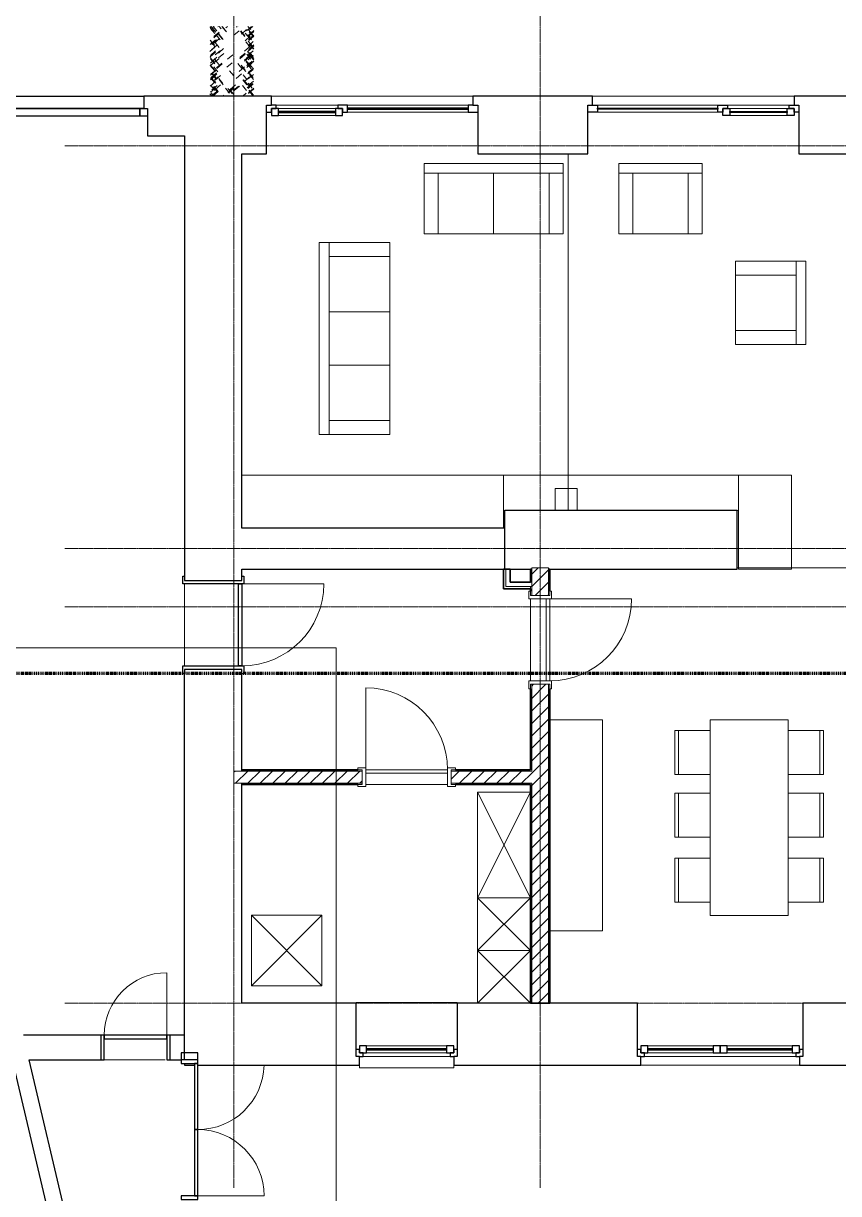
# Model space of a CAD drawing. Header units: millimetres. Extents: x -6389 to 34496, y -2901 to 28906.
# Drawn here: x 3819 to 13083, y 4536 to 17833 of the extents above; entities that cross this region are included whole.
import ezdxf

# ---------------------------------------------------------------- set-up
doc = ezdxf.new("R2010")
doc.units = ezdxf.units.MM
doc.linetypes.add('Dash dot', pattern=[21, 10, -5, 1, -5])
doc.linetypes.add('Grid Line', pattern=[22.225, 12.7, -3.175, 3.175, -3.175])
for name, color, linetype, lineweight in [('A-DETL-THIN', 151, 'Continuous', 9), ('A-DOOR', 31, 'Continuous', 18), ('A-DOOR-FRAM', 31, 'Continuous', 18), ('A-FLOR', 192, 'Continuous', 9), ('A-GENM', 13, 'Continuous', 9), ('A-GLAZ', 151, 'Continuous', 18), ('A-WALL', 113, 'Continuous', 18), ('A-WALL-PATT', 111, 'Continuous', 35), ('G-ANNO-SYMB', 111, 'Continuous', 9), ('G-IMPT', 8, 'Continuous', 9), ('I-FURN', 30, 'Continuous', 9), ('I-WALL', 2, 'Continuous', 9), ('S-GRID', 1, 'Continuous', 9)]:
    doc.layers.add(name, color=color, linetype=linetype, lineweight=lineweight)
pattern_1 = [(45, (0, 0), (-70.7107, 70.7107), [])]

# ---------------------------------------------------------------- blocks, each defined once
blk = doc.blocks.new('WIN_DOUBLE OPEN__SYM - 1880 x 2260-676270-E_0 Copy 1')
at = {"layer": 'A-GLAZ', "color": 55, "lineweight": 25}
for p, q in [((-940, 171.5), (-900, 171.5)), ((-860, 251.5), (-900, 251.5)), ((-820, 211.5), (-900, 211.5)), ((-900, 211.5), (-900, 131.5)), ((-900, 171.5), (-900, 211.5)), ((-900, 211.5), (-860, 211.5)), ((-860, 211.5), (-860, 251.5)), ((-820, 131.5), (-820, 211.5)), ((-820, 176.5), (-820, 166.5)), ((-80, 176.5), (-820, 176.5)), ((-820, 166.5), (-80, 166.5)), ((0, 211.5), (-80, 211.5)), ((-80, 211.5), (-80, 131.5)), ((-80, 166.5), (-80, 176.5)), ((80, 211.5), (0, 211.5)), ((0, 211.5), (0, 131.5)), ((0, 131.5), (0, 211.5)), ((80, 131.5), (80, 211.5)), ((80, 176.5), (80, 166.5)), ((820, 176.5), (80, 176.5)), ((80, 166.5), (820, 166.5)), ((820, 211.5), (820, 131.5)), ((900, 211.5), (820, 211.5)), ((820, 166.5), (820, 176.5)), ((900, 251.5), (860, 251.5)), ((860, 251.5), (860, 211.5)), ((860, 211.5), (900, 211.5)), ((900, 131.5), (900, 211.5)), ((900, 211.5), (900, 171.5)), ((900, 171.5), (940, 171.5)), ((-900, 131.5), (-820, 131.5)), ((-80, 131.5), (0, 131.5)), ((0, 131.5), (80, 131.5)), ((820, 131.5), (900, 131.5))]:
    blk.add_line(p, q, dxfattribs=at)
at = {"layer": 'A-GLAZ', "color": 135}
for p, q in [((860, 251.5), (-860, 251.5)), ((-80, 211.5), (-820, 211.5)), ((820, 211.5), (80, 211.5)), ((-820, 131.5), (-80, 131.5)), ((80, 131.5), (820, 131.5))]:
    blk.add_line(p, q, dxfattribs=at)
blk = doc.blocks.new('WIN_SINGLE OPEN_ - 1150 x 1800-676269-E_0 Copy 1')
at = {"layer": 'A-GLAZ', "color": 135}
for p, q in [((-535, 351), (-535, 382)), ((-535, 382), (535, 382)), ((535, 382), (535, 351)), ((495, 252), (-495, 252)), ((455, 212), (-455, 212)), ((-455, 132), (455, 132)), ((-575, -362), (-575, -351)), ((575, -362), (-575, -362)), ((575, -351), (575, -362))]:
    blk.add_line(p, q, dxfattribs=at)
at = {"layer": 'A-GLAZ', "color": 55, "lineweight": 25}
for p, q in [((-575, 172), (-535, 172)), ((-495, 252), (-535, 252)), ((-455, 212), (-535, 212)), ((-535, 212), (-535, 132)), ((-535, 172), (-535, 212)), ((-535, 212), (-495, 212)), ((-495, 212), (-495, 252)), ((-455, 132), (-455, 212)), ((-455, 177), (-455, 167)), ((455, 177), (-455, 177)), ((-455, 167), (455, 167)), ((455, 212), (455, 132)), ((535, 212), (455, 212)), ((455, 167), (455, 177)), ((495, 252), (495, 212)), ((535, 252), (495, 252)), ((495, 212), (535, 212)), ((535, 132), (535, 212)), ((535, 212), (535, 172)), ((535, 172), (575, 172)), ((-535, 132), (-455, 132)), ((455, 132), (535, 132))]:
    blk.add_line(p, q, dxfattribs=at)
blk = doc.blocks.new('WIN_DOUBLE_SINGLE OPEN__ASYM - 2400 x 2515-676227-E_0 Copy 1')
at = {"layer": 'A-GLAZ', "color": 55, "lineweight": 25}
for p, q in [((-865, -106.5), (-785, -106.5)), ((-865, -186.5), (-865, -106.5)), ((-785, -106.5), (-785, -186.5)), ((-135, -106.5), (-55, -106.5)), ((-135, -186.5), (-135, -106.5)), ((-55, -106.5), (-55, -186.5)), ((-920, -146.5), (-865, -146.5)), ((-865, -146.5), (-865, -186.5)), ((-865, -186.5), (-810, -186.5)), ((-785, -186.5), (-865, -186.5)), ((-810, -226.5), (-865, -226.5)), ((-810, -186.5), (-810, -226.5)), ((-785, -141.5), (-135, -141.5)), ((-785, -151.5), (-785, -141.5)), ((-135, -151.5), (-785, -151.5)), ((-135, -141.5), (-135, -151.5)), ((-55, -186.5), (-135, -186.5)), ((-110, -186.5), (-55, -186.5)), ((-110, -226.5), (-110, -186.5)), ((0, -226.5), (-110, -226.5)), ((-55, -186.5), (-55, -146.5)), ((-55, -146.5), (0, -146.5)), ((0, -146.5), (0, -226.5)), ((0, -181.5), (1370, -181.5)), ((0, -191.5), (0, -181.5)), ((1370, -191.5), (0, -191.5)), ((1370, -226.5), (1370, -146.5)), ((1370, -146.5), (1480, -146.5)), ((1370, -181.5), (1370, -191.5)), ((1425, -226.5), (1370, -226.5))]:
    blk.add_line(p, q, dxfattribs=at)
at = {"layer": 'A-GLAZ', "color": 135}
for p, q in [((-785, -106.5), (-135, -106.5)), ((-110, -226.5), (-810, -226.5)), ((-135, -186.5), (-785, -186.5)), ((1370, -146.5), (0, -146.5)), ((0, -226.5), (1370, -226.5))]:
    blk.add_line(p, q, dxfattribs=at)
blk = doc.blocks.new('WIN_DOUBLE_SINGLE OPEN__ASYM - 2400 x 2515-676228-E_0 Copy 1')
at = {"layer": 'A-GLAZ', "color": 55, "lineweight": 25}
for p, q in [((-920, 146.5), (-865, 146.5)), ((-810, 226.5), (-865, 226.5)), ((-865, 146.5), (-865, 186.5)), ((-865, 186.5), (-810, 186.5)), ((-785, 186.5), (-865, 186.5)), ((-865, 186.5), (-865, 106.5)), ((-810, 186.5), (-810, 226.5)), ((-785, 106.5), (-785, 186.5)), ((-785, 151.5), (-785, 141.5)), ((-135, 151.5), (-785, 151.5)), ((-785, 141.5), (-135, 141.5)), ((-55, 186.5), (-135, 186.5)), ((-135, 186.5), (-135, 106.5)), ((-135, 141.5), (-135, 151.5)), ((0, 226.5), (-110, 226.5)), ((-110, 226.5), (-110, 186.5)), ((-110, 186.5), (-55, 186.5)), ((-55, 186.5), (-55, 146.5)), ((-55, 106.5), (-55, 186.5)), ((-55, 146.5), (0, 146.5)), ((0, 146.5), (0, 226.5)), ((0, 191.5), (0, 181.5)), ((1370, 191.5), (0, 191.5)), ((0, 181.5), (1370, 181.5)), ((1425, 226.5), (1370, 226.5)), ((1370, 226.5), (1370, 146.5)), ((1370, 181.5), (1370, 191.5)), ((1370, 146.5), (1480, 146.5)), ((-865, 106.5), (-785, 106.5)), ((-135, 106.5), (-55, 106.5))]:
    blk.add_line(p, q, dxfattribs=at)
at = {"layer": 'A-GLAZ', "color": 135}
for p, q in [((-110, 226.5), (-810, 226.5)), ((-135, 186.5), (-785, 186.5)), ((0, 226.5), (1370, 226.5)), ((1370, 146.5), (0, 146.5)), ((-785, 106.5), (-135, 106.5))]:
    blk.add_line(p, q, dxfattribs=at)
blk = doc.blocks.new('DOOR_SIMPLE _U-CASING - 1010 x 2135-688134-E_0 Copy 1')
at = {"layer": 'A-DOOR', "color": 135}
for p, q in [((-465, 326.5), (465, 326.5)), ((465, -346.5), (465, -1256.5))]:
    blk.add_line(p, q, dxfattribs=at)
at = {"layer": 'A-DOOR', "color": 55, "lineweight": 25}
for p, q in [((-465, -286.5), (465, -286.5)), ((-465, -326.5), (-465, -286.5)), ((465, -326.5), (-465, -326.5)), ((465, -286.5), (465, -326.5))]:
    blk.add_line(p, q, dxfattribs=at)
at = {"layer": 'A-DOOR', "color": 135}
blk.add_arc((465, -326.5), 930, 180, 270, dxfattribs=at)
at = {"layer": 'A-DOOR-FRAM', "color": 55, "lineweight": 25}
for p, q in [((-555, 346.5), (-465, 346.5)), ((-555, 326.5), (-555, 346.5)), ((-505, 326.5), (-555, 326.5)), ((-505, -326.5), (-505, 326.5)), ((-465, 346.5), (-465, -346.5)), ((465, 346.5), (555, 346.5)), ((465, -346.5), (465, 346.5)), ((505, 326.5), (505, -326.5)), ((555, 326.5), (505, 326.5)), ((555, 346.5), (555, 326.5)), ((-555, -326.5), (-505, -326.5)), ((-555, -346.5), (-555, -326.5)), ((-465, -346.5), (-555, -346.5)), ((555, -346.5), (465, -346.5)), ((505, -326.5), (555, -326.5)), ((555, -326.5), (555, -346.5))]:
    blk.add_line(p, q, dxfattribs=at)
blk = doc.blocks.new('EXT_DOOR_GARAGE - 2490 x 2130-571778-E_0 Copy 1')
at = {"layer": 'A-DOOR', "color": 55, "lineweight": 25}
for p, q in [((-1202.5, -85), (1202.5, -85)), ((1202.5, -225), (-1202.5, -225))]:
    blk.add_line(p, q, dxfattribs=at)
at = {"layer": 'A-DOOR-FRAM', "color": 55, "lineweight": 25}
for p, q in [((-1245, 0), (-1160, 0)), ((-1160, -85), (-1202.5, -85)), ((-1160, 0), (1160, 0)), ((-1160, -85), (-1160, 0)), ((-1160, 0), (-1160, -85)), ((1160, -85), (-1160, -85)), ((1160, 0), (1160, -85)), ((1160, -85), (1160, 0)), ((1160, 0), (1245, 0)), ((1202.5, -85), (1160, -85))]:
    blk.add_line(p, q, dxfattribs=at)
blk = doc.blocks.new('DOOR_SIMPLE - 790 x 2060-571803-E_0 Copy 1')
at = {"layer": 'A-DOOR', "color": 135}
for p, q in [((355, 140), (355, 850)), ((-355, -140), (335, -140))]:
    blk.add_line(p, q, dxfattribs=at)
at = {"layer": 'A-DOOR', "color": 55, "lineweight": 25}
for p, q in [((355, 140), (-355, 140)), ((-355, 140), (-355, 100)), ((355, 100), (355, 140)), ((-355, 100), (355, 100))]:
    blk.add_line(p, q, dxfattribs=at)
at = {"layer": 'A-DOOR', "color": 135}
blk.add_arc((355, 140), 710, 90, 180, dxfattribs=at)
at = {"layer": 'A-DOOR-FRAM', "color": 55, "lineweight": 25}
for p, q in [((-355, 140), (-395, 140)), ((-395, 140), (-395, -140)), ((-355, -140), (-355, 140)), ((355, 140), (355, -140)), ((395, 140), (355, 140)), ((395, -140), (395, 140)), ((-395, -140), (-355, -140)), ((355, -140), (395, -140))]:
    blk.add_line(p, q, dxfattribs=at)
blk = doc.blocks.new('DOOR_DOUBLE_SYM - 1585 x 2135-571804-E_0 Copy 1')
at = {"layer": 'A-DOOR', "color": 135}
blk.add_line((752.5, 95), (752.5, 847.5), dxfattribs=at)
at = {"layer": 'A-DOOR', "color": 55, "lineweight": 25}
for p, q in [((0, 95), (-752.5, 95)), ((-752.5, 95), (-752.5, 55)), ((-752.5, 55), (0, 55)), ((0, 95), (0, 55)), ((752.5, 95), (0, 95)), ((0, 55), (0, 95)), ((0, 55), (752.5, 55)), ((752.5, 55), (752.5, 95))]:
    blk.add_line(p, q, dxfattribs=at)
at = {"layer": 'A-DOOR', "color": 135}
for centre, start, end in [((-752.5, 95), 0, 88.39445), ((752.5, 95), 90, 180)]:
    blk.add_arc(centre, 752.5, start, end, dxfattribs=at)
at = {"layer": 'A-DOOR-FRAM', "color": 55, "lineweight": 25}
for p, q in [((-752.5, 95), (-792.5, 95)), ((-792.5, 95), (-792.5, -95)), ((-752.5, -95), (-752.5, 95)), ((752.5, 95), (752.5, -95)), ((792.5, 95), (752.5, 95)), ((792.5, -95), (792.5, 95)), ((-792.5, -95), (-752.5, -95)), ((752.5, -95), (792.5, -95))]:
    blk.add_line(p, q, dxfattribs=at)
blk = doc.blocks.new('DOOR_SIMPLE _U-CASING - 1010 x 2135-685026-E_0 Copy 1')
at = {"layer": 'A-DOOR', "lineweight": 9}
for p, q in [((-465, 110), (465, 110)), ((465, -130), (465, -1040))]:
    blk.add_line(p, q, dxfattribs=at)
at = {"layer": 'A-DOOR'}
for p, q in [((-465, -70), (465, -70)), ((-465, -110), (-465, -70)), ((465, -110), (-465, -110)), ((465, -70), (465, -110))]:
    blk.add_line(p, q, dxfattribs=at)
at = {"layer": 'A-DOOR', "lineweight": 9}
blk.add_arc((465, -110), 930, 180, 270, dxfattribs=at)
at = {"layer": 'A-DOOR-FRAM'}
for p, q in [((-555, 130), (-465, 130)), ((-555, 110), (-555, 130)), ((-505, 110), (-555, 110)), ((-505, -110), (-505, 110)), ((-465, 130), (-465, -130)), ((465, 130), (555, 130)), ((465, -130), (465, 130)), ((505, 110), (505, -110)), ((555, 110), (505, 110)), ((555, 130), (555, 110)), ((-555, -110), (-505, -110)), ((-555, -130), (-555, -110)), ((-465, -130), (-555, -130)), ((555, -130), (465, -130)), ((505, -110), (555, -110)), ((555, -110), (555, -130))]:
    blk.add_line(p, q, dxfattribs=at)
blk = doc.blocks.new('DOOR_SIMPLE _U-CASING - 1010 x 2135-685102-E_0 Copy 1')
at = {"layer": 'A-DOOR', "lineweight": 9}
for p, q in [((-465, 85), (465, 85)), ((465, -105), (465, -1015))]:
    blk.add_line(p, q, dxfattribs=at)
at = {"layer": 'A-DOOR'}
for p, q in [((-465, -45), (465, -45)), ((-465, -85), (-465, -45)), ((465, -85), (-465, -85)), ((465, -45), (465, -85))]:
    blk.add_line(p, q, dxfattribs=at)
at = {"layer": 'A-DOOR', "lineweight": 9}
blk.add_arc((465, -85), 930, 180, 270, dxfattribs=at)
at = {"layer": 'A-DOOR-FRAM'}
for p, q in [((-555, 105), (-465, 105)), ((-555, 85), (-555, 105)), ((-505, 85), (-555, 85)), ((-505, -85), (-505, 85)), ((-465, 105), (-465, -105)), ((465, 105), (555, 105)), ((465, -105), (465, 105)), ((505, 85), (505, -85)), ((555, 85), (505, 85)), ((555, 105), (555, 85)), ((-555, -85), (-505, -85)), ((-555, -105), (-555, -85)), ((-465, -105), (-555, -105)), ((555, -105), (465, -105)), ((505, -85), (555, -85)), ((555, -85), (555, -105))]:
    blk.add_line(p, q, dxfattribs=at)
blk = doc.blocks.new('CUPBOARD X - F_Cupboards_dwg_cupboard_01_top-307629-E_0 Copy 1')
at = {"layer": 'G-IMPT'}
blk.add_line((0, 0), (1, 1), dxfattribs=at)
at = {"layer": 'G-IMPT', "flags": 128}
blk.add_lwpolyline([(1, 0), (1, 1), (0, 1), (0, 0), (1, 0), (0, 1)], dxfattribs=at)
blk = doc.blocks.new('CUPBOARD X - F_Cupboards_dwg-307628-E_0 Copy 1')
blk.add_blockref('CUPBOARD X - F_Cupboards_dwg_cupboard_01_top-307629-E_0 Copy 1', (0, 0))
blk = doc.blocks.new('CUPBOARD X - F_Cupboards_dwg_cupboard_01_top-307627-E_0 Copy 1')
at = {"layer": 'G-IMPT'}
blk.add_line((0, 0), (1, 1), dxfattribs=at)
at = {"layer": 'G-IMPT', "flags": 128}
blk.add_lwpolyline([(1, 0), (1, 1), (0, 1), (0, 0), (1, 0), (0, 1)], dxfattribs=at)
blk = doc.blocks.new('CUPBOARD X - F_Cupboards_dwg-307626-E_0 Copy 1')
blk.add_blockref('CUPBOARD X - F_Cupboards_dwg_cupboard_01_top-307627-E_0 Copy 1', (0, 0))
blk = doc.blocks.new('CUPBOARD X - F_Cupboards_dwg_cupboard_01_top-307625-E_0 Copy 1')
at = {"layer": 'G-IMPT'}
blk.add_line((0, 0), (1, 1), dxfattribs=at)
at = {"layer": 'G-IMPT', "flags": 128}
blk.add_lwpolyline([(1, 0), (1, 1), (0, 1), (0, 0), (1, 0), (0, 1)], dxfattribs=at)
blk = doc.blocks.new('CUPBOARD X - F_Cupboards_dwg-307624-E_0 Copy 1')
blk.add_blockref('CUPBOARD X - F_Cupboards_dwg_cupboard_01_top-307625-E_0 Copy 1', (0, 0))
blk = doc.blocks.new('CUPBOARD X - 600 x 600-307640-E_0 Copy 1')
at = {"layer": 'A-GENM'}
for p, q in [((0, 0), (600, 600)), ((0, 600), (600, 0)), ((0, 0), (0, 600)), ((0, 600), (600, 600))]:
    blk.add_line(p, q, dxfattribs=at)
for name in ['CUPBOARD X - F_Cupboards_dwg-307628-E_0 Copy 1', 'CUPBOARD X - F_Cupboards_dwg-307626-E_0 Copy 1', 'CUPBOARD X - F_Cupboards_dwg-307624-E_0 Copy 1']:
    blk.add_blockref(name, (0, 0))
blk = doc.blocks.new('CUPBOARD X - 600 x 600-V1-E_0 Copy 1')
at = {"layer": 'A-GENM'}
for p, q in [((0, 0), (600, 600)), ((0, 600), (600, 0)), ((0, 0), (0, 600)), ((0, 600), (600, 600)), ((600, 0), (0, 0))]:
    blk.add_line(p, q, dxfattribs=at)
for name in ['CUPBOARD X - F_Cupboards_dwg-307628-E_0 Copy 1', 'CUPBOARD X - F_Cupboards_dwg-307626-E_0 Copy 1', 'CUPBOARD X - F_Cupboards_dwg-307624-E_0 Copy 1']:
    blk.add_blockref(name, (0, 0))
blk = doc.blocks.new('CUPBOARD X - 1200x600-576470-E_0 Copy 1')
at = {"layer": 'A-GENM'}
for p, q in [((0, 0), (600, 1200)), ((0, 1200), (600, 0)), ((0, 0), (0, 1200)), ((0, 1200), (600, 1200)), ((600, 0), (0, 0))]:
    blk.add_line(p, q, dxfattribs=at)
for name in ['CUPBOARD X - F_Cupboards_dwg-307628-E_0 Copy 1', 'CUPBOARD X - F_Cupboards_dwg-307626-E_0 Copy 1', 'CUPBOARD X - F_Cupboards_dwg-307624-E_0 Copy 1']:
    blk.add_blockref(name, (0, 0))
blk = doc.blocks.new('CUPBOARD X - 800x800-576472-E_0 Copy 1')
at = {"layer": 'A-GENM'}
for p, q in [((0, 0), (800, 800)), ((0, 800), (800, 0)), ((0, 0), (0, 800)), ((0, 800), (800, 800)), ((800, 800), (800, 0)), ((800, 0), (0, 0))]:
    blk.add_line(p, q, dxfattribs=at)
for name in ['CUPBOARD X - F_Cupboards_dwg-307628-E_0 Copy 1', 'CUPBOARD X - F_Cupboards_dwg-307626-E_0 Copy 1', 'CUPBOARD X - F_Cupboards_dwg-307624-E_0 Copy 1']:
    blk.add_blockref(name, (0, 0))
blk = doc.blocks.new('SOFA_3SEAT - 2182 x 800-309234-E_0 Copy 1')
at = {"layer": 'I-FURN', "color": 253}
for p, q in [((0, 800), (0, 111)), ((159, 800), (0, 800)), ((2023, 800), (159, 800)), ((159, 800), (159, 111)), ((788, 800), (788, 111)), ((1393, 800), (1393, 111)), ((2182, 800), (2023, 800)), ((2023, 111), (2023, 800)), ((2182, 111), (2182, 800)), ((0, 111), (0, 0)), ((159, 111), (0, 111)), ((0, 0), (2182, 0)), ((159, 111), (2023, 111)), ((2023, 111), (2182, 111)), ((2182, 0), (2182, 111))]:
    blk.add_line(p, q, dxfattribs=at)
blk = doc.blocks.new('SOFA_1SEAT - 1578 x 800-347759-E_0 Copy 1')
at = {"layer": 'I-FURN', "color": 253}
for p, q in [((0, 800), (0, 111)), ((159, 800), (0, 800)), ((789, 800), (159, 800)), ((159, 800), (159, 111)), ((948, 800), (789, 800)), ((789, 111), (789, 800)), ((948, 111), (948, 800)), ((0, 111), (0, 0)), ((159, 111), (0, 111)), ((0, 0), (948, 0)), ((159, 111), (948, 111)), ((948, 0), (948, 111))]:
    blk.add_line(p, q, dxfattribs=at)
blk = doc.blocks.new('DESK_6SEAT - 2222 x 889-310147-E_0 Copy 1')
at = {"layer": 'I-FURN', "color": 253}
for p, q in [((0, 1692), (0, 1290)), ((500, 1692), (0, 1692)), ((500, 1647), (0, 1647)), ((500, 1290), (500, 1692)), ((710, 1692), (710, 1290)), ((1210, 1692), (710, 1692)), ((1210, 1647), (710, 1647)), ((1210, 1290), (1210, 1692)), ((1451, 1692), (1451, 1290)), ((1951, 1692), (1451, 1692)), ((1951, 1647), (1451, 1647)), ((1951, 1290), (1951, 1692)), ((-122, 1290), (2100, 1290)), ((-122, 401), (-122, 1290)), ((2100, 1290), (2100, 401)), ((2100, 401), (-122, 401)), ((0, 401), (0, 0)), ((500, 0), (500, 401)), ((710, 401), (710, 0)), ((1210, 0), (1210, 401)), ((1451, 401), (1451, 0)), ((1951, 0), (1951, 401)), ((0, 44), (500, 44)), ((0, 0), (500, 0)), ((710, 44), (1210, 44)), ((710, 0), (1210, 0)), ((1451, 44), (1951, 44)), ((1451, 0), (1951, 0))]:
    blk.add_line(p, q, dxfattribs=at)
blk = doc.blocks.new('CLOSET - 2400x600-576476-E_0 Copy 1')
at = {"layer": 'I-FURN', "color": 253}
for p, q in [((600, 2400), (0, 2400)), ((600, 0), (600, 2400)), ((0, 0), (600, 0))]:
    blk.add_line(p, q, dxfattribs=at)
blk = doc.blocks.new('SOFA_2SEAT - 1578 x 800-346833-E_0 Copy 1')
at = {"layer": 'I-FURN', "color": 253}
for p, q in [((0, 800), (0, 111)), ((159, 800), (0, 800)), ((1419, 800), (159, 800)), ((159, 800), (159, 111)), ((789, 800), (789, 111)), ((1578, 800), (1419, 800)), ((1419, 111), (1419, 800)), ((1578, 111), (1578, 800)), ((0, 111), (0, 0)), ((159, 111), (0, 111)), ((0, 0), (1578, 0)), ((159, 111), (1578, 111)), ((1578, 0), (1578, 111))]:
    blk.add_line(p, q, dxfattribs=at)
blk = doc.blocks.new('CLOSET - 2972_5x600-731254-E_0 Copy 1')
at = {"layer": 'I-FURN', "color": 253}
for p, q in [((600, 2972.5), (0, 2972.5)), ((0, 2972.5), (0, 0))]:
    blk.add_line(p, q, dxfattribs=at)
blk = doc.blocks.new('CLOSET - 600 x 1065-601824-E_0 Copy 1')
at = {"layer": 'I-FURN', "color": 253}
for p, q in [((600, 1065), (0, 1065)), ((0, 1065), (0, 0)), ((600, 0), (600, 1065)), ((0, 0), (600, 0))]:
    blk.add_line(p, q, dxfattribs=at)
blk = doc.blocks.new('HEDGE - B_Hecke_Plan_C_dwg-399853-E_0 Copy 1')
at = {"layer": 'G-IMPT'}
for p, q in [((1, 488), (42, 440)), ((1, 474), (51, 416)), ((38, 463), (1, 432)), ((38, 417), (89, 358)), ((98, 487), (41, 440)), ((50, 499), (99, 442)), ((60, 499), (112, 440)), ((120, 494), (63, 447)), ((135, 448), (78, 401)), ((155, 473), (98, 426)), ((102, 499), (153, 440)), ((113, 499), (162, 442)), ((114, 459), (166, 399)), ((226, 483), (169, 435)), ((174, 492), (226, 433)), ((234, 456), (177, 409)), ((255, 498), (198, 451)), ((262, 495), (205, 448)), ((213, 499), (263, 441)), ((223, 499), (273, 441)), ((234, 451), (285, 391)), ((235, 490), (287, 430)), ((278, 492), (330, 433)), ((345, 474), (288, 427)), ((357, 495), (300, 448)), ((306, 401), (357, 341)), ((312, 474), (363, 415)), ((373, 498), (316, 451)), ((374, 466), (317, 419)), ((317, 401), (369, 341)), ((328, 492), (380, 433)), ((387, 498), (330, 451)), ((335, 453), (387, 394)), ((345, 453), (396, 394)), ((449, 460), (392, 413)), ((396, 497), (448, 437)), ((396, 480), (448, 420)), ((457, 460), (400, 413)), ((462, 460), (405, 413)), ((471, 484), (414, 437)), ((419, 478), (470, 419)), ((484, 469), (427, 422)), ((499, 402), (442, 355)), ((516, 408), (459, 360)), ((475, 494), (527, 434)), ((491, 491), (542, 431)), ((584, 490), (527, 442)), ((548, 495), (599, 435)), ((606, 495), (549, 448)), ((609, 424), (552, 377)), ((575, 451), (627, 391)), ((666, 420), (609, 373)), ((667, 430), (610, 383)), ((624, 495), (675, 435)), ((703, 480), (646, 433)), ((649, 484), (700, 424)), ((655, 492), (706, 433)), ((730, 417), (673, 370)), ((703, 499), (755, 440)), ((712, 499), (763, 440)), ((784, 494), (727, 447)), ((789, 488), (732, 441)), ((760, 413), (793, 375)), ((793, 400), (792, 399)), ((2, 322), (1, 321)), ((12, 310), (1, 302)), ((51, 333), (102, 273)), ((110, 398), (53, 351)), ((116, 395), (59, 348)), ((481, 363), (424, 316)), ((463, 394), (514, 334)), ((562, 270), (505, 223)), ((542, 358), (593, 298)), ((666, 291), (717, 231)), ((680, 324), (731, 265)), ((681, 335), (732, 276)), ((702, 267), (753, 208)), ((706, 267), (757, 208)), ((777, 270), (720, 223)), ((793, 390), (788, 385)), ((1, 200), (17, 181)), ((55, 179), (1, 134)), ((62, 190), (5, 142)), ((142, 140), (85, 93)), ((149, 152), (92, 105)), ((253, 156), (305, 97)), ((309, 159), (360, 99)), ((324, 261), (375, 201)), ((414, 252), (466, 192)), ((420, 136), (471, 76)), ((428, 138), (480, 79)), ((652, 148), (595, 101)), ((664, 151), (607, 104)), ((760, 223), (703, 176)), ((763, 252), (706, 205)), ((784, 158), (793, 147)), ((792, 227), (793, 226)), ((31, 129), (1, 104)), ((1, 96), (6, 90)), ((53, 80), (1, 37)), ((10, 49), (1, 42)), ((19, 49), (1, 35)), ((1, 23), (20, 1)), ((1, 14), (10, 4)), ((66, 49), (9, 2)), ((67, 68), (10, 20)), ((82, 55), (26, 8)), ((66, 105), (117, 45)), ((78, 105), (130, 45)), ((156, 116), (99, 69)), ((141, 108), (192, 48)), ((155, 80), (206, 20)), ((155, 63), (206, 4)), ((214, 51), (157, 4)), ((231, 56), (174, 9)), ((241, 106), (184, 59)), ((216, 77), (267, 18)), ((238, 56), (287, -1)), ((274, 120), (325, 61)), ((281, 65), (332, 5)), ((296, 62), (348, 2)), ((350, 80), (402, 20)), ((414, 51), (357, 4)), ((366, 104), (417, 44)), ((370, 65), (421, 5)), ((428, 54), (371, 6)), ((434, 101), (377, 54)), ((395, 65), (446, 5)), ((496, 51), (439, 4)), ((502, 51), (445, 4)), ((519, 90), (462, 43)), ((494, 70), (545, 11)), ((503, 68), (555, 8)), ((530, 74), (581, 15)), ((592, 65), (535, 18)), ((539, 80), (591, 20)), ((599, 77), (542, 30)), ((559, 65), (610, 5)), ((560, 119), (612, 59)), ((573, 95), (624, 36)), ((643, 54), (587, 6)), ((646, 66), (589, 19)), ((628, 63), (680, 4)), ((666, 120), (717, 61)), ((673, 81), (724, 22)), ((730, 59), (673, 12)), ((741, 95), (684, 48)), ((743, 83), (687, 36)), ((698, 66), (749, 6)), ((741, 79), (792, 19)), ((742, 93), (793, 33)), ((793, 45), (756, 15)), ((793, 20), (769, -1)), ((793, 35), (777, 22))]:
    blk.add_line(p, q, dxfattribs=at)
blk = doc.blocks.new('HEDGE - HEDGE-399856-E_0 Copy 1')
blk.add_blockref('HEDGE - B_Hecke_Plan_C_dwg-399853-E_0 Copy 1', (0, 0))
blk = doc.blocks.new('CLOSET - 2672_5 x 400-731493-E_0 Copy 1')
at = {"layer": 'I-FURN', "color": 253}
for p, q in [((400, 2672.5), (0, 2672.5)), ((0, 2672.5), (0, 2657.5)), ((400, 0), (400, 2672.5)), ((0, 15), (0, 0)), ((0, 0), (400, 0))]:
    blk.add_line(p, q, dxfattribs=at)

msp = doc.modelspace()

# ---------------------------------------------------------------- hatches: boundary and pattern name
at = {"layer": 'A-WALL-PATT', "lineweight": 9}
h = msp.add_hatch(dxfattribs=at)
h.set_pattern_fill('FP_1', color=256, style=0, pattern_type=2)
h.set_pattern_definition(pattern_1)
h.paths.add_polyline_path([(9786, 6698), (9786, 10323), (9596, 10323), (9596, 6698)])
h.paths.add_polyline_path([(9596, 11333), (9786, 11333), (9786, 11648), (9596, 11648), (9596, 11433)])
h = msp.add_hatch(dxfattribs=at)
h.set_pattern_fill('FP_1', color=256, style=0, pattern_type=2)
h.set_pattern_definition(pattern_1)
h.paths.add_polyline_path([(9596, 9198), (9596, 9338), (8679, 9338), (8679, 9198), (9581, 9198)])
h.paths.add_polyline_path([(7359, 9198), (7669, 9198), (7669, 9338), (6212, 9338), (6212, 9198), (6302, 9198)])

# ---------------------------------------------------------------- linework, layer by layer
at = {"layer": 'A-DETL-THIN'}
for p, q in [((-6389, 10737), (7374, 10737)), ((7374, 10737), (7374, -2901))]:
    msp.add_line(p, q, dxfattribs=at)
at = {"layer": 'A-FLOR'}
for p, q in [((10009, 16353), (10009, 12298)), ((9862, 12298), (9862, 12548)), ((9862, 12548), (10112, 12548)), ((10112, 12548), (10112, 12298)), ((11932, 11648), (14597, 11648)), ((5649, 11463), (5649, 10533))]:
    msp.add_line(p, q, dxfattribs=at)
at = {"layer": 'A-WALL', "color": 55, "lineweight": 25}
for p, q in [((6637, 17006), (5187, 17006)), ((5187, 17006), (5187, 16866)), ((6582, 16353), (6582, 16906)), ((6582, 16906), (6637, 16906)), ((6637, 16906), (6637, 17006)), ((10287, 17006), (8927, 17006)), ((8927, 17006), (8927, 16906)), ((8927, 16906), (8982, 16906)), ((8982, 16906), (8982, 16353)), ((10232, 16353), (10232, 16906)), ((10232, 16906), (10287, 16906)), ((10287, 16906), (10287, 17006)), ((15302, 17006), (12577, 17006)), ((12577, 17006), (12577, 16906)), ((12577, 16906), (12632, 16906)), ((12632, 16906), (12632, 16353)), ((5187, 16866), (5229, 16866)), ((5229, 16866), (5229, 16556)), ((5229, 16556), (5649, 16556)), ((5649, 16556), (5649, 11553)), ((6302, 16353), (6582, 16353)), ((6302, 12098), (6302, 16353)), ((8982, 16353), (10232, 16353)), ((12632, 16353), (15247, 16353)), ((11932, 12298), (9290, 12298)), ((9290, 11633), (9290, 12298)), ((11932, 11633), (11932, 12298)), ((2239, 12213), (4323, 3369)), ((9290, 12098), (6302, 12098)), ((6302, 11553), (6302, 11633)), ((6302, 11633), (9581, 11633)), ((9801, 11633), (11932, 11633)), ((5649, 6056), (5649, 10443)), ((6302, 9353), (6302, 10443)), ((6302, 6698), (6302, 9183)), ((7599, 6698), (6302, 6698)), ((7599, 6095), (7599, 6698)), ((9581, 6698), (8749, 6698)), ((8749, 6698), (8749, 6095)), ((10797, 6698), (9801, 6698)), ((10797, 6095), (10797, 6698)), ((12677, 6698), (12677, 6095)), ((20167, 6698), (12677, 6698)), ((4699, 6336), (3819, 6336)), ((5649, 6336), (5489, 6336)), ((5612, 6135), (5612, 6056)), ((5802, 6135), (5612, 6135)), ((5802, 6056), (5802, 6135)), ((4469, 3576), (3885, 6056)), ((3885, 6056), (4699, 6056)), ((5489, 6056), (5612, 6056)), ((5649, 6016), (5649, 5995)), ((5649, 5995), (5762, 5995)), ((5802, 5995), (7639, 5995)), ((7639, 6095), (7599, 6095)), ((7639, 5995), (7639, 6095)), ((8749, 6095), (8709, 6095)), ((8709, 6095), (8709, 5995)), ((8709, 5995), (10837, 5995)), ((10837, 6095), (10797, 6095)), ((10837, 5995), (10837, 6095)), ((12677, 6095), (12637, 6095)), ((12637, 6095), (12637, 5995)), ((12637, 5995), (20820, 5995))]:
    msp.add_line(p, q, dxfattribs=at)
at = {"layer": 'A-WALL', "color": 135}
for p, q in [((6637, 17006), (8927, 17006)), ((10287, 17006), (12577, 17006)), ((12637, 5995), (10837, 5995))]:
    msp.add_line(p, q, dxfattribs=at)
at = {"layer": 'A-WALL', "lineweight": 9}
for p, q in [((9300, 11633), (9300, 11433)), ((9596, 11648), (9786, 11648)), ((9596, 11648), (9596, 11333)), ((9786, 11648), (9786, 11333)), ((9581, 11483), (9596, 11483)), ((9300, 11433), (9596, 11433)), ((9581, 11408), (9581, 11433)), ((9596, 10323), (9596, 9338)), ((9786, 10323), (9786, 6698)), ((7669, 9338), (6212, 9338)), ((6212, 9198), (6212, 9338)), ((9596, 9338), (8679, 9338)), ((7669, 9198), (6212, 9198)), ((9596, 9198), (8679, 9198)), ((9596, 9198), (9596, 6698))]:
    msp.add_line(p, q, dxfattribs=at)
at = {"layer": 'A-WALL', "lineweight": 35}
for p, q in [((9581, 11633), (9581, 11483)), ((9596, 11633), (9581, 11633)), ((9801, 11633), (9786, 11633)), ((9801, 11383), (9801, 11633)), ((9581, 11408), (9581, 11383)), ((9581, 10273), (9581, 9353)), ((9801, 6698), (9801, 10273)), ((7619, 9353), (6302, 9353)), ((6302, 9353), (6302, 9338)), ((9581, 9353), (8729, 9353)), ((6302, 9198), (6302, 9183)), ((6302, 9183), (7619, 9183)), ((8729, 9183), (9581, 9183)), ((9581, 9183), (9581, 6698)), ((9581, 6698), (9801, 6698))]:
    msp.add_line(p, q, dxfattribs=at)
at = {"layer": 'G-ANNO-SYMB', "linetype": 'Dash dot', "lineweight": 70}
msp.add_line((1317, 10450), (30734, 10450), dxfattribs=at)
at = {"layer": 'I-WALL', "lineweight": 35}
for p, q in [((9350, 11633), (9275, 11633)), ((9275, 11633), (9275, 11408)), ((9350, 11483), (9350, 11633)), ((9581, 11483), (9350, 11483)), ((9275, 11408), (9581, 11408))]:
    msp.add_line(p, q, dxfattribs=at)
at = {"layer": 'S-GRID', "linetype": 'Grid Line'}
for p, q in [((6212, 4601), (6212, 18452)), ((9691, 4601), (9691, 18452)), ((4291, 16443), (23184, 16443)), ((4291, 11865), (23184, 11865)), ((4291, 11205), (23184, 11205)), ((4291, 6698), (23184, 6698))]:
    msp.add_line(p, q, dxfattribs=at)

# ---------------------------------------------------------------- block references
at = {"layer": 'A-DOOR', "color": 135}
for name, p, rotation in [('EXT_DOOR_GARAGE - 2490 x 2130-571778-E_0 Copy 1', (3984, 16781), 180), ('DOOR_SIMPLE _U-CASING - 1010 x 2135-688134-E_0 Copy 1', (5976, 10998), 89.99999999999979), ('DOOR_DOUBLE_SYM - 1585 x 2135-571804-E_0 Copy 1', (5707, 5263), 269.9999999999999)]:
    msp.add_blockref(name, p, dxfattribs=dict(at, rotation=rotation))
at = {"layer": 'A-DOOR', "lineweight": 9}
for name, p, rotation in [('DOOR_SIMPLE _U-CASING - 1010 x 2135-685026-E_0 Copy 1', (9691, 10828), 89.9999999999999), ('DOOR_SIMPLE _U-CASING - 1010 x 2135-685102-E_0 Copy 1', (8174, 9268), 180)]:
    msp.add_blockref(name, p, dxfattribs=dict(at, rotation=rotation))
at = {"layer": 'A-DOOR', "color": 135}
msp.add_blockref('DOOR_SIMPLE - 790 x 2060-571803-E_0 Copy 1', (5094, 6196), dxfattribs=at)
at = {"layer": 'A-GENM', "rotation": 270.0000000000001}
msp.add_blockref('HEDGE - HEDGE-399856-E_0 Copy 1', (5939, 17801), dxfattribs=at)
at = {"layer": 'A-GENM'}
for name, p in [('CUPBOARD X - 1200x600-576470-E_0 Copy 1', (8981, 7898)), ('CUPBOARD X - 600 x 600-V1-E_0 Copy 1', (8981, 7298)), ('CUPBOARD X - 800x800-576472-E_0 Copy 1', (6412, 6898)), ('CUPBOARD X - 600 x 600-307640-E_0 Copy 1', (8981, 6698))]:
    msp.add_blockref(name, p, dxfattribs=at)
at = {"layer": 'A-GLAZ', "color": 135}
msp.add_blockref('WIN_DOUBLE_SINGLE OPEN__ASYM - 2400 x 2515-676228-E_0 Copy 1', (7502, 16679), dxfattribs=at)
at = {"layer": 'A-GLAZ', "color": 135, "rotation": 180}
for name, p in [('WIN_DOUBLE_SINGLE OPEN__ASYM - 2400 x 2515-676227-E_0 Copy 1', (11712, 16679)), ('WIN_SINGLE OPEN_ - 1150 x 1800-676269-E_0 Copy 1', (8174, 6346)), ('WIN_DOUBLE OPEN__SYM - 1880 x 2260-676270-E_0 Copy 1', (11737, 6346))]:
    msp.add_blockref(name, p, dxfattribs=at)
at = {"layer": 'I-FURN', "color": 253}
for name, p, rotation in [('SOFA_2SEAT - 1578 x 800-346833-E_0 Copy 1', (9952, 16243), 180), ('SOFA_1SEAT - 1578 x 800-347759-E_0 Copy 1', (11532, 16243), 180), ('SOFA_3SEAT - 2182 x 800-309234-E_0 Copy 1', (7182, 15343), 270.0000000000002), ('SOFA_1SEAT - 1578 x 800-347759-E_0 Copy 1', (12712, 14183), 90.00000000000034), ('CLOSET - 2972_5x600-731254-E_0 Copy 1', (6302, 12698), 270.0000000000001), ('CLOSET - 2672_5 x 400-731493-E_0 Copy 1', (11947, 12298), 89.9999999999999), ('DESK_6SEAT - 2222 x 889-310147-E_0 Copy 1', (11221, 9797), 269.9999965853123)]:
    msp.add_blockref(name, p, dxfattribs=dict(at, rotation=rotation))
for name, p in [('CLOSET - 600 x 1065-601824-E_0 Copy 1', (11947, 11633)), ('CLOSET - 2400x600-576476-E_0 Copy 1', (9801, 7520))]:
    msp.add_blockref(name, p, dxfattribs=at)

doc.saveas('drawing.dxf')
